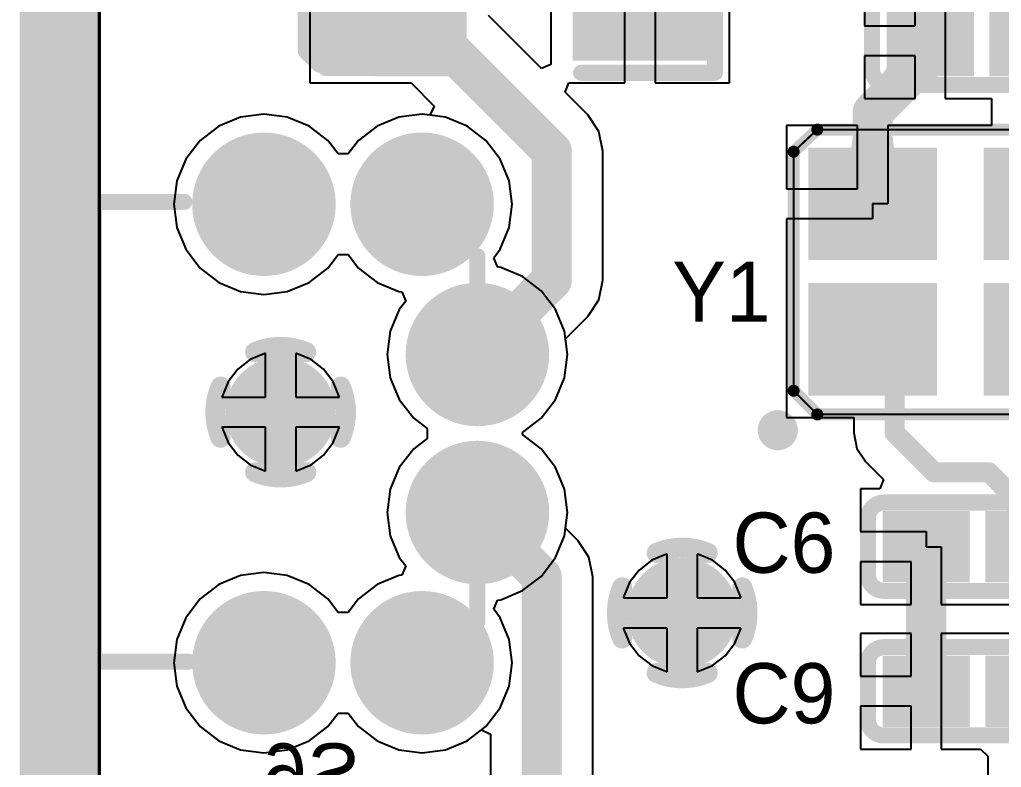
# Model space of a CAD drawing. Extents: x 68.2 to 119.3, y 46.6 to 104.3.
# Drawn here: x 68.24 to 80.66, y 81.99 to 91.45 of the extents above; entities that cross this region are included whole.
import ezdxf

# ---------------------------------------------------------------- set-up
doc = ezdxf.new("R2010")
doc.units = 0
doc.layers.get('0').update_dxf_attribs({"linetype": 'CONTINUOUS'})
for name, color, linetype in [('BOTTOMLAYER', 5, 'CONTINUOUS'), ('BOTTOMOVERLAY', 54, 'CONTINUOUS'), ('BOTTOMSOLDER', 6, 'CONTINUOUS'), ('INTERNALPLANE1', 76, 'CONTINUOUS'), ('INTERNALPLANE2', 16, 'CONTINUOUS'), ('KEEPOUTLAYER', 6, 'CONTINUOUS'), ('MECHANICAL16', 56, 'CONTINUOUS'), ('MULTILAYER', 9, 'CONTINUOUS'), ('TOPLAYER', 1, 'CONTINUOUS'), ('TOPOVERLAY', 2, 'CONTINUOUS'), ('TOPPASTE', 8, 'CONTINUOUS'), ('TOPSOLDER', 216, 'CONTINUOUS')]:
    doc.layers.add(name, color=color, linetype=linetype)

# ---------------------------------------------------------------- blocks, each defined once
blk = doc.blocks.new('OSCILLATOR_3_2X2_5_3')
at = {"layer": 'MECHANICAL16', "const_width": 0.0254}
for points in [[(-1.507, 2.109), (-1.807, 1.809)], [(-1.507, 2.109), (1.517, 2.109)], [(1.517, 2.109), (1.797, 1.809)], [(-1.807, 1.809), (-1.807, -1.795)], [(1.797, 1.809), (1.797, -1.795)], [(-1.807, -1.795), (-1.507, -2.099)], [(1.797, -1.795), (1.517, -2.099)], [(-1.507, -2.099), (1.517, -2.099)]]:
    blk.add_lwpolyline(points, dxfattribs=at)
at = {"layer": 'MECHANICAL16', "const_width": 0.0127}
for points in [[(-1.513, 2.109, 1), (-1.5, 2.109, 1)], [(-1.513, 2.109, 1), (-1.5, 2.109, 1)], [(1.511, 2.109, 1), (1.524, 2.109, 1)], [(1.511, 2.109, 1), (1.524, 2.109, 1)], [(-1.813, 1.809, 1), (-1.8, 1.809, 1)], [(-1.813, 1.809, 1), (-1.8, 1.809, 1)], [(1.79, 1.809, 1), (1.803, 1.809, 1)], [(1.79, 1.809, 1), (1.803, 1.809, 1)], [(-1.813, -1.795, 1), (-1.8, -1.795, 1)], [(-1.813, -1.795, 1), (-1.8, -1.795, 1)], [(1.79, -1.795, 1), (1.803, -1.795, 1)], [(1.79, -1.795, 1), (1.803, -1.795, 1)], [(-1.513, -2.099, 1), (-1.5, -2.099, 1)], [(-1.513, -2.099, 1), (-1.5, -2.099, 1)], [(1.511, -2.099, 1), (1.524, -2.099, 1)], [(1.511, -2.099, 1), (1.524, -2.099, 1)]]:
    blk.add_lwpolyline(points, format="xyb", close=True, dxfattribs=at)
at = {"layer": 'TOPLAYER'}
for points in [[(-1.466, 1.82), (-1.466, 0.398), (-0.247, 1.82), (-0.247, 0.398)], [(0.247, 1.82), (0.247, 0.398), (1.466, 1.82), (1.466, 0.398)], [(-1.466, -0.398), (-1.466, -1.82), (-0.247, -0.398), (-0.247, -1.82)], [(0.247, -0.398), (0.247, -1.82), (1.466, -0.398), (1.466, -1.82)]]:
    blk.add_solid(points, dxfattribs=at)
at = {"layer": 'TOPOVERLAY'}
for points, const_width in [([(-1.905, 2.309, 1), (-2.108, 2.309, 1)], 0.305), ([(-2.185, 2.309, 1), (-2.032, 2.309, 1)], 0.152), ([(-1.981, 2.309, 1), (-1.829, 2.309, 1)], 0.152), ([(-1.545, 2.109, 1), (-1.469, 2.109, 1)], 0.0762), ([(-1.545, 2.109, 1), (-1.469, 2.109, 1)], 0.0762), ([(1.479, 2.109, 1), (1.555, 2.109, 1)], 0.0762), ([(1.479, 2.109, 1), (1.555, 2.109, 1)], 0.0762), ([(-1.845, 1.809, 1), (-1.769, 1.809, 1)], 0.0762), ([(-1.845, 1.809, 1), (-1.769, 1.809, 1)], 0.0762), ([(1.759, 1.809, 1), (1.835, 1.809, 1)], 0.0762), ([(1.759, 1.809, 1), (1.835, 1.809, 1)], 0.0762), ([(-1.845, -1.795, 1), (-1.769, -1.795, 1)], 0.0762), ([(-1.845, -1.795, 1), (-1.769, -1.795, 1)], 0.0762), ([(1.759, -1.795, 1), (1.835, -1.795, 1)], 0.0762), ([(1.759, -1.795, 1), (1.835, -1.795, 1)], 0.0762), ([(-1.545, -2.099, 1), (-1.469, -2.099, 1)], 0.0762), ([(-1.545, -2.099, 1), (-1.469, -2.099, 1)], 0.0762), ([(1.479, -2.099, 1), (1.555, -2.099, 1)], 0.0762), ([(1.479, -2.099, 1), (1.555, -2.099, 1)], 0.0762)]:
    blk.add_lwpolyline(points, format="xyb", close=True, dxfattribs=dict(at, const_width=const_width))
at = {"layer": 'TOPOVERLAY', "const_width": 0.152}
for points in [[(-1.507, 2.109), (-1.807, 1.809)], [(-1.507, 2.109), (1.517, 2.109)], [(1.517, 2.109), (1.797, 1.809)], [(-1.807, 1.809), (-1.807, -1.795)], [(1.797, 1.809), (1.797, -1.795)], [(-1.807, -1.795), (-1.507, -2.099)], [(1.797, -1.795), (1.517, -2.099)], [(-1.507, -2.099), (1.517, -2.099)]]:
    blk.add_lwpolyline(points, dxfattribs=at)
at = {"layer": 'TOPPASTE'}
for points in [[(-1.466, 1.82), (-1.466, 0.398), (-0.247, 1.82), (-0.247, 0.398)], [(0.247, 1.82), (0.247, 0.398), (1.466, 1.82), (1.466, 0.398)], [(-1.466, -0.398), (-1.466, -1.82), (-0.247, -0.398), (-0.247, -1.82)], [(0.247, -0.398), (0.247, -1.82), (1.466, -0.398), (1.466, -1.82)]]:
    blk.add_solid(points, dxfattribs=at)
at = {"layer": 'TOPSOLDER'}
for points in [[(-1.568, 1.922), (-1.568, 0.296), (-0.146, 1.922), (-0.146, 0.296)], [(0.146, 1.922), (0.146, 0.296), (1.568, 1.922), (1.568, 0.296)], [(-1.568, -0.296), (-1.568, -1.922), (-0.146, -0.296), (-0.146, -1.922)], [(0.146, -0.296), (0.146, -1.922), (1.568, -0.296), (1.568, -1.922)]]:
    blk.add_solid(points, dxfattribs=at)
blk = doc.blocks.new('3528_29')
at = {"layer": 'TOPLAYER'}
for points in [[(-0.75, -1.016), (0.75, -1.016), (-0.75, 1.016), (0.75, 1.016)], [(2.298, -1.016), (3.798, -1.016), (2.298, 1.016), (3.798, 1.016)]]:
    blk.add_solid(points, dxfattribs=at)
at = {"layer": 'TOPOVERLAY'}
for points, const_width in [([(-1.157, 1.016), (-0.925, 1.247)], 0.254), ([(-0.934, 1.247), (-0.925, 1.247)], 0.254), ([(2.238, 1.27), (3.994, 1.27)], 0.203), ([(3.994, -1.27), (3.994, 1.27)], 0.203), ([(-0.934, 1.247), (0.968, 1.243)], 0.203), ([(-0.934, -1.209), (-0.934, 1.247)], 0.2), ([(-1.157, 1.016), (-1.157, -0.986)], 0.254), ([(-1.157, -0.986), (-1, -1.143)], 0.254), ([(-0.916, -1.209), (0.947, -1.215)], 0.203), ([(2.301, -1.27), (3.994, -1.27)], 0.203)]:
    blk.add_lwpolyline(points, dxfattribs=dict(at, const_width=const_width))
for points, const_width in [([(-0.997, 1.247, 1), (-0.87, 1.247, 1)], 0.127), ([(-0.989, 1.247, 1), (-0.862, 1.247, 1)], 0.127), ([(-0.989, 1.247, 1), (-0.862, 1.247, 1)], 0.127), ([(2.187, 1.27, 1), (2.288, 1.27, 1)], 0.102), ([(3.944, 1.27, 1), (4.045, 1.27, 1)], 0.102), ([(3.944, 1.27, 1), (4.045, 1.27, 1)], 0.102), ([(-0.985, 1.247, 1), (-0.883, 1.247, 1)], 0.102), ([(-0.984, 1.247, 1), (-0.884, 1.247, 1)], 0.1), ([(0.918, 1.243, 1), (1.019, 1.243, 1)], 0.102), ([(-1.22, 1.016, 1), (-1.093, 1.016, 1)], 0.127), ([(-1.22, 1.016, 1), (-1.093, 1.016, 1)], 0.127), ([(-1.22, -0.986, 1), (-1.093, -0.986, 1)], 0.127), ([(-1.22, -0.986, 1), (-1.093, -0.986, 1)], 0.127), ([(-1.063, -1.143, 1), (-0.936, -1.143, 1)], 0.127), ([(-0.984, -1.209, 1), (-0.884, -1.209, 1)], 0.1), ([(-0.967, -1.209, 1), (-0.865, -1.209, 1)], 0.102), ([(0.896, -1.215, 1), (0.998, -1.215, 1)], 0.102), ([(2.25, -1.27, 1), (2.351, -1.27, 1)], 0.102), ([(3.944, -1.27, 1), (4.045, -1.27, 1)], 0.102), ([(3.944, -1.27, 1), (4.045, -1.27, 1)], 0.102)]:
    blk.add_lwpolyline(points, format="xyb", close=True, dxfattribs=dict(at, const_width=const_width))
at = {"layer": 'TOPPASTE'}
for points in [[(-0.75, -1.016), (0.75, -1.016), (-0.75, 1.016), (0.75, 1.016)], [(2.298, -1.016), (3.798, -1.016), (2.298, 1.016), (3.798, 1.016)]]:
    blk.add_solid(points, dxfattribs=at)
at = {"layer": 'TOPSOLDER'}
for points in [[(-0.852, -1.118), (0.852, -1.118), (-0.852, 1.118), (0.852, 1.118)], [(2.196, -1.118), (3.9, -1.118), (2.196, 1.118), (3.9, 1.118)]]:
    blk.add_solid(points, dxfattribs=at)
blk = doc.blocks.new('C0402_35')
at = {"layer": 'TOPLAYER'}
for points in [[(-1.75, 0.35), (-1.75, -0.35), (-0.85, 0.35), (-0.85, -0.35)], [(-0.45, 0.35), (-0.45, -0.35), (0.45, 0.35), (0.45, -0.35)]]:
    blk.add_solid(points, dxfattribs=at)
at = {"layer": 'TOPOVERLAY', "const_width": 0.203}
for points in [[(-2.037, 0.356, -0.414214), (-1.833, 0.559)], [(0.533, 0.559, -0.414214), (0.737, 0.356)], [(-1.833, -0.559, -0.414214), (-2.037, -0.356)], [(0.737, -0.356, -0.414214), (0.533, -0.559)]]:
    blk.add_lwpolyline(points, format="xyb", dxfattribs=at)
for points in [[(0.533, 0.559), (-1.833, 0.559)], [(-2.037, 0.356), (-2.037, -0.356)], [(0.737, 0.356), (0.737, -0.356)], [(0.533, -0.559), (-1.833, -0.559)]]:
    blk.add_lwpolyline(points, dxfattribs=at)
at = {"layer": 'TOPOVERLAY', "const_width": 0.102}
for points in [[(-1.884, 0.559, 1), (-1.783, 0.559, 1)], [(-1.884, 0.559, 1), (-1.783, 0.559, 1)], [(0.483, 0.559, 1), (0.584, 0.559, 1)], [(0.483, 0.559, 1), (0.584, 0.559, 1)], [(-2.087, 0.356, 1), (-1.986, 0.356, 1)], [(-2.087, 0.356, 1), (-1.986, 0.356, 1)], [(0.686, 0.356, 1), (0.787, 0.356, 1)], [(0.686, 0.356, 1), (0.787, 0.356, 1)], [(-2.087, -0.356, 1), (-1.986, -0.356, 1)], [(-2.087, -0.356, 1), (-1.986, -0.356, 1)], [(0.686, -0.356, 1), (0.787, -0.356, 1)], [(0.686, -0.356, 1), (0.787, -0.356, 1)], [(-1.884, -0.559, 1), (-1.783, -0.559, 1)], [(-1.884, -0.559, 1), (-1.783, -0.559, 1)], [(0.483, -0.559, 1), (0.584, -0.559, 1)], [(0.483, -0.559, 1), (0.584, -0.559, 1)]]:
    blk.add_lwpolyline(points, format="xyb", close=True, dxfattribs=at)
at = {"layer": 'TOPPASTE'}
for points in [[(-1.75, 0.35), (-1.75, -0.35), (-0.85, 0.35), (-0.85, -0.35)], [(-0.45, 0.35), (-0.45, -0.35), (0.45, 0.35), (0.45, -0.35)]]:
    blk.add_solid(points, dxfattribs=at)
at = {"layer": 'TOPSOLDER'}
for points in [[(-1.852, 0.452), (-1.852, -0.452), (-0.748, 0.452), (-0.748, -0.452)], [(-0.552, 0.452), (-0.552, -0.452), (0.552, 0.452), (0.552, -0.452)]]:
    blk.add_solid(points, dxfattribs=at)
blk = doc.blocks.new('C0402_36')
at = {"layer": 'TOPLAYER'}
for points in [[(-1.75, 0.35), (-1.75, -0.35), (-0.85, 0.35), (-0.85, -0.35)], [(-0.45, 0.35), (-0.45, -0.35), (0.45, 0.35), (0.45, -0.35)]]:
    blk.add_solid(points, dxfattribs=at)
at = {"layer": 'TOPOVERLAY', "const_width": 0.203}
for points in [[(-2.037, 0.356, -0.414214), (-1.833, 0.559)], [(0.533, 0.559, -0.414214), (0.737, 0.356)], [(-1.833, -0.559, -0.414214), (-2.037, -0.356)], [(0.737, -0.356, -0.414214), (0.533, -0.559)]]:
    blk.add_lwpolyline(points, format="xyb", dxfattribs=at)
for points in [[(0.533, 0.559), (-1.833, 0.559)], [(-2.037, 0.356), (-2.037, -0.356)], [(0.737, 0.356), (0.737, -0.356)], [(0.533, -0.559), (-1.833, -0.559)]]:
    blk.add_lwpolyline(points, dxfattribs=at)
at = {"layer": 'TOPOVERLAY', "const_width": 0.102}
for points in [[(-1.884, 0.559, 1), (-1.783, 0.559, 1)], [(-1.884, 0.559, 1), (-1.783, 0.559, 1)], [(0.483, 0.559, 1), (0.584, 0.559, 1)], [(0.483, 0.559, 1), (0.584, 0.559, 1)], [(-2.087, 0.356, 1), (-1.986, 0.356, 1)], [(-2.087, 0.356, 1), (-1.986, 0.356, 1)], [(0.686, 0.356, 1), (0.787, 0.356, 1)], [(0.686, 0.356, 1), (0.787, 0.356, 1)], [(-2.087, -0.356, 1), (-1.986, -0.356, 1)], [(-2.087, -0.356, 1), (-1.986, -0.356, 1)], [(0.686, -0.356, 1), (0.787, -0.356, 1)], [(0.686, -0.356, 1), (0.787, -0.356, 1)], [(-1.884, -0.559, 1), (-1.783, -0.559, 1)], [(-1.884, -0.559, 1), (-1.783, -0.559, 1)], [(0.483, -0.559, 1), (0.584, -0.559, 1)], [(0.483, -0.559, 1), (0.584, -0.559, 1)]]:
    blk.add_lwpolyline(points, format="xyb", close=True, dxfattribs=at)
at = {"layer": 'TOPPASTE'}
for points in [[(-1.75, 0.35), (-1.75, -0.35), (-0.85, 0.35), (-0.85, -0.35)], [(-0.45, 0.35), (-0.45, -0.35), (0.45, 0.35), (0.45, -0.35)]]:
    blk.add_solid(points, dxfattribs=at)
at = {"layer": 'TOPSOLDER'}
for points in [[(-1.852, 0.452), (-1.852, -0.452), (-0.748, 0.452), (-0.748, -0.452)], [(-0.552, 0.452), (-0.552, -0.452), (0.552, 0.452), (0.552, -0.452)]]:
    blk.add_solid(points, dxfattribs=at)
blk = doc.blocks.new('C0402_38')
at = {"layer": 'TOPLAYER'}
for points in [[(-1.75, 0.35), (-1.75, -0.35), (-0.85, 0.35), (-0.85, -0.35)], [(-0.45, 0.35), (-0.45, -0.35), (0.45, 0.35), (0.45, -0.35)]]:
    blk.add_solid(points, dxfattribs=at)
at = {"layer": 'TOPOVERLAY', "const_width": 0.203}
for points in [[(-2.037, 0.356, -0.414214), (-1.833, 0.559)], [(0.533, 0.559, -0.414214), (0.737, 0.356)], [(-1.833, -0.559, -0.414214), (-2.037, -0.356)], [(0.737, -0.356, -0.414214), (0.533, -0.559)]]:
    blk.add_lwpolyline(points, format="xyb", dxfattribs=at)
for points in [[(0.533, 0.559), (-1.833, 0.559)], [(-2.037, 0.356), (-2.037, -0.356)], [(0.737, 0.356), (0.737, -0.356)], [(0.533, -0.559), (-1.833, -0.559)]]:
    blk.add_lwpolyline(points, dxfattribs=at)
at = {"layer": 'TOPOVERLAY', "const_width": 0.102}
for points in [[(-1.884, 0.559, 1), (-1.783, 0.559, 1)], [(-1.884, 0.559, 1), (-1.783, 0.559, 1)], [(0.483, 0.559, 1), (0.584, 0.559, 1)], [(0.483, 0.559, 1), (0.584, 0.559, 1)], [(-2.087, 0.356, 1), (-1.986, 0.356, 1)], [(-2.087, 0.356, 1), (-1.986, 0.356, 1)], [(0.686, 0.356, 1), (0.787, 0.356, 1)], [(0.686, 0.356, 1), (0.787, 0.356, 1)], [(-2.087, -0.356, 1), (-1.986, -0.356, 1)], [(-2.087, -0.356, 1), (-1.986, -0.356, 1)], [(0.686, -0.356, 1), (0.787, -0.356, 1)], [(0.686, -0.356, 1), (0.787, -0.356, 1)], [(-1.884, -0.559, 1), (-1.783, -0.559, 1)], [(-1.884, -0.559, 1), (-1.783, -0.559, 1)], [(0.483, -0.559, 1), (0.584, -0.559, 1)], [(0.483, -0.559, 1), (0.584, -0.559, 1)]]:
    blk.add_lwpolyline(points, format="xyb", close=True, dxfattribs=at)
at = {"layer": 'TOPPASTE'}
for points in [[(-1.75, 0.35), (-1.75, -0.35), (-0.85, 0.35), (-0.85, -0.35)], [(-0.45, 0.35), (-0.45, -0.35), (0.45, 0.35), (0.45, -0.35)]]:
    blk.add_solid(points, dxfattribs=at)
at = {"layer": 'TOPSOLDER'}
for points in [[(-1.852, 0.452), (-1.852, -0.452), (-0.748, 0.452), (-0.748, -0.452)], [(-0.552, 0.452), (-0.552, -0.452), (0.552, 0.452), (0.552, -0.452)]]:
    blk.add_solid(points, dxfattribs=at)
blk = doc.blocks.new('KEY1_B_48')
at = {"layer": 'BOTTOMLAYER', "const_width": 0.75}
for points in [[(-0.375, 0, 1), (0.375, 0, 1)], [(1.625, 0, 1), (2.375, 0, 1)], [(-2.275, -0.7, 1), (-1.525, -0.7, 1)], [(3.525, -0.7, 1), (4.275, -0.7, 1)], [(-2.275, -2.7, 1), (-1.525, -2.7, 1)], [(3.525, -2.7, 1), (4.275, -2.7, 1)]]:
    blk.add_lwpolyline(points, format="xyb", close=True, dxfattribs=at)
at = {"layer": 'BOTTOMOVERLAY', "const_width": 0.203}
for points in [[(-0.864, 0), (-1.245, 0)], [(3.378, 0), (2.87, 0)], [(3.886, -4.851), (3.886, -3.658)], [(-1.93, -4.851), (-1.93, -3.708)], [(3.886, -4.851), (-1.93, -4.851)]]:
    blk.add_lwpolyline(points, dxfattribs=at)
at = {"layer": 'BOTTOMOVERLAY', "const_width": 0.102}
for points in [[(-1.295, 0, 1), (-1.194, 0, 1)], [(-0.914, 0, 1), (-0.813, 0, 1)], [(2.819, 0, 1), (2.921, 0, 1)], [(3.327, 0, 1), (3.429, 0, 1)], [(3.835, -3.658, 1), (3.937, -3.658, 1)], [(-1.981, -3.708, 1), (-1.88, -3.708, 1)], [(-1.981, -4.851, 1), (-1.88, -4.851, 1)], [(-1.981, -4.851, 1), (-1.88, -4.851, 1)], [(3.835, -4.851, 1), (3.937, -4.851, 1)], [(3.835, -4.851, 1), (3.937, -4.851, 1)]]:
    blk.add_lwpolyline(points, format="xyb", close=True, dxfattribs=at)
at = {"layer": 'BOTTOMSOLDER', "const_width": 0.852}
for points in [[(-0.426, 0, 1), (0.426, 0, 1)], [(1.574, 0, 1), (2.426, 0, 1)], [(-2.326, -0.7, 1), (-1.474, -0.7, 1)], [(3.474, -0.7, 1), (4.326, -0.7, 1)], [(-2.326, -2.7, 1), (-1.474, -2.7, 1)], [(3.474, -2.7, 1), (4.326, -2.7, 1)]]:
    blk.add_lwpolyline(points, format="xyb", close=True, dxfattribs=at)
at = {"layer": 'INTERNALPLANE1', "const_width": 0.908}
for points in [[(-0.454, 0, 1), (0.454, 0, 1)], [(1.546, 0, 1), (2.454, 0, 1)], [(-2.354, -0.7, 1), (-1.446, -0.7, 1)], [(3.446, -0.7, 1), (4.354, -0.7, 1)], [(-2.354, -2.7, 1), (-1.446, -2.7, 1)], [(3.446, -2.7, 1), (4.354, -2.7, 1)]]:
    blk.add_lwpolyline(points, format="xyb", close=True, dxfattribs=at)
at = {"layer": 'INTERNALPLANE2', "const_width": 0.908}
for points in [[(-0.454, 0, 1), (0.454, 0, 1)], [(1.546, 0, 1), (2.454, 0, 1)], [(-2.354, -0.7, 1), (-1.446, -0.7, 1)], [(3.446, -0.7, 1), (4.354, -0.7, 1)], [(-2.354, -2.7, 1), (-1.446, -2.7, 1)], [(3.446, -2.7, 1), (4.354, -2.7, 1)]]:
    blk.add_lwpolyline(points, format="xyb", close=True, dxfattribs=at)
at = {"layer": 'MULTILAYER', "const_width": 0.75}
for points in [[(-0.375, 0, 1), (0.375, 0, 1)], [(1.625, 0, 1), (2.375, 0, 1)], [(-2.275, -0.7, 1), (-1.525, -0.7, 1)], [(3.525, -0.7, 1), (4.275, -0.7, 1)], [(-2.275, -2.7, 1), (-1.525, -2.7, 1)], [(3.525, -2.7, 1), (4.275, -2.7, 1)]]:
    blk.add_lwpolyline(points, format="xyb", close=True, dxfattribs=at)
at = {"layer": 'TOPLAYER', "const_width": 0.75}
for points in [[(-0.375, 0, 1), (0.375, 0, 1)], [(1.625, 0, 1), (2.375, 0, 1)], [(-2.275, -0.7, 1), (-1.525, -0.7, 1)], [(3.525, -0.7, 1), (4.275, -0.7, 1)], [(-2.275, -2.7, 1), (-1.525, -2.7, 1)], [(3.525, -2.7, 1), (4.275, -2.7, 1)]]:
    blk.add_lwpolyline(points, format="xyb", close=True, dxfattribs=at)
at = {"layer": 'TOPSOLDER', "const_width": 0.852}
for points in [[(-0.426, 0, 1), (0.426, 0, 1)], [(1.574, 0, 1), (2.426, 0, 1)], [(-2.326, -0.7, 1), (-1.474, -0.7, 1)], [(3.474, -0.7, 1), (4.326, -0.7, 1)], [(-2.326, -2.7, 1), (-1.474, -2.7, 1)], [(3.474, -2.7, 1), (4.326, -2.7, 1)]]:
    blk.add_lwpolyline(points, format="xyb", close=True, dxfattribs=at)

msp = doc.modelspace()

# ---------------------------------------------------------------- linework, layer by layer
at = {"layer": 'BOTTOMLAYER'}
for p, q in [((69.237, 49.03), (69.237, 101.473)), ((71.033, 90.219), (70.758, 90.105)), ((71.328, 90.258), (71.033, 90.219)), ((71.623, 90.219), (71.328, 90.258)), ((71.899, 90.105), (71.623, 90.219)), ((73.033, 90.219), (72.758, 90.105)), ((73.328, 90.258), (73.033, 90.219)), ((73.623, 90.219), (73.328, 90.258)), ((73.899, 90.105), (73.623, 90.219)), ((70.758, 90.105), (70.522, 89.924)), ((72.135, 89.924), (71.899, 90.105)), ((72.758, 90.105), (72.522, 89.924)), ((74.135, 89.924), (73.899, 90.105)), ((70.522, 89.924), (70.34, 89.687)), ((72.265, 89.754), (72.135, 89.924)), ((72.522, 89.924), (72.392, 89.754)), ((74.316, 89.687), (74.135, 89.924)), ((70.34, 89.687), (70.226, 89.412)), ((72.392, 89.754), (72.265, 89.754)), ((74.43, 89.412), (74.316, 89.687)), ((70.226, 89.412), (70.187, 89.117)), ((74.469, 89.117), (74.43, 89.412)), ((70.187, 89.117), (70.226, 88.822)), ((74.43, 88.822), (74.469, 89.117)), ((70.226, 88.822), (70.34, 88.547)), ((74.316, 88.547), (74.43, 88.822)), ((70.34, 88.547), (70.522, 88.31)), ((72.135, 88.31), (72.265, 88.48)), ((72.265, 88.48), (72.392, 88.48)), ((72.392, 88.48), (72.522, 88.31)), ((74.235, 88.441), (74.316, 88.547)), ((74.284, 88.324), (74.235, 88.441)), ((70.522, 88.31), (70.758, 88.129)), ((71.899, 88.129), (72.135, 88.31)), ((72.522, 88.31), (72.758, 88.129)), ((74.323, 88.319), (74.284, 88.324)), ((74.599, 88.205), (74.323, 88.319)), ((74.835, 88.024), (74.599, 88.205)), ((70.758, 88.129), (71.033, 88.015)), ((71.623, 88.015), (71.899, 88.129)), ((72.758, 88.129), (73.033, 88.015)), ((71.033, 88.015), (71.328, 87.976)), ((71.328, 87.976), (71.623, 88.015)), ((73.033, 88.015), (73.072, 88.01)), ((73.072, 88.01), (73.121, 87.893)), ((75.016, 87.787), (74.835, 88.024)), ((73.121, 87.893), (73.04, 87.787)), ((73.04, 87.787), (72.926, 87.512)), ((75.13, 87.512), (75.016, 87.787)), ((72.926, 87.512), (72.887, 87.217)), ((75.169, 87.217), (75.13, 87.512)), ((71.34, 87.229), (71.155, 87.153)), ((71.349, 87.23), (71.34, 87.229)), ((71.349, 86.677), (71.349, 87.23)), ((71.738, 87.229), (71.73, 87.23)), ((71.73, 87.23), (71.73, 86.677)), ((71.923, 87.153), (71.738, 87.229)), ((72.887, 87.217), (72.926, 86.922)), ((75.13, 86.922), (75.169, 87.217)), ((71.155, 87.153), (70.996, 87.03)), ((72.082, 87.03), (71.923, 87.153)), ((70.996, 87.03), (70.873, 86.871)), ((72.205, 86.871), (72.082, 87.03)), ((70.873, 86.871), (70.797, 86.686)), ((72.281, 86.686), (72.205, 86.871)), ((72.926, 86.922), (73.04, 86.647)), ((75.016, 86.647), (75.13, 86.922)), ((70.797, 86.686), (70.796, 86.677)), ((72.282, 86.677), (72.281, 86.686)), ((70.796, 86.677), (71.349, 86.677)), ((71.73, 86.677), (72.282, 86.677)), ((73.04, 86.647), (73.222, 86.41)), ((74.835, 86.41), (75.016, 86.647)), ((73.222, 86.41), (73.391, 86.281)), ((74.599, 86.229), (74.835, 86.41)), ((71.349, 86.296), (70.796, 86.296)), ((70.796, 86.296), (70.797, 86.288)), ((70.797, 86.288), (70.873, 86.103)), ((71.349, 85.744), (71.349, 86.296)), ((72.282, 86.296), (71.73, 86.296)), ((71.73, 86.296), (71.73, 85.744)), ((72.205, 86.103), (72.281, 86.288)), ((72.281, 86.288), (72.282, 86.296)), ((73.391, 86.281), (73.391, 86.154)), ((74.599, 86.205), (74.599, 86.229)), ((74.835, 86.024), (74.599, 86.205)), ((70.873, 86.103), (70.996, 85.944)), ((72.082, 85.944), (72.205, 86.103)), ((73.391, 86.154), (73.222, 86.024)), ((70.996, 85.944), (71.155, 85.821)), ((71.923, 85.821), (72.082, 85.944)), ((73.222, 86.024), (73.04, 85.787)), ((75.016, 85.787), (74.835, 86.024)), ((71.155, 85.821), (71.34, 85.745)), ((71.738, 85.745), (71.923, 85.821)), ((71.34, 85.745), (71.349, 85.744)), ((71.73, 85.744), (71.738, 85.745)), ((73.04, 85.787), (72.926, 85.512)), ((75.13, 85.512), (75.016, 85.787)), ((72.926, 85.512), (72.887, 85.217)), ((75.169, 85.217), (75.13, 85.512)), ((72.887, 85.217), (72.926, 84.922)), ((75.13, 84.922), (75.169, 85.217)), ((72.926, 84.922), (73.04, 84.647)), ((75.016, 84.647), (75.13, 84.922)), ((73.04, 84.647), (73.121, 84.541)), ((74.835, 84.41), (75.016, 84.647)), ((76.235, 84.613), (76.076, 84.49)), ((76.42, 84.689), (76.235, 84.613)), ((76.429, 84.69), (76.42, 84.689)), ((76.429, 84.137), (76.429, 84.69)), ((76.818, 84.689), (76.81, 84.69)), ((76.81, 84.69), (76.81, 84.137)), ((77.003, 84.613), (76.818, 84.689)), ((77.162, 84.49), (77.003, 84.613)), ((71.328, 84.458), (71.033, 84.419)), ((71.623, 84.419), (71.328, 84.458)), ((73.121, 84.541), (73.072, 84.424)), ((76.076, 84.49), (75.953, 84.331)), ((77.285, 84.331), (77.162, 84.49)), ((71.033, 84.419), (70.758, 84.305)), ((71.899, 84.305), (71.623, 84.419)), ((73.033, 84.419), (72.758, 84.305)), ((73.072, 84.424), (73.033, 84.419)), ((74.599, 84.229), (74.835, 84.41)), ((75.953, 84.331), (75.877, 84.146)), ((77.361, 84.146), (77.285, 84.331)), ((70.758, 84.305), (70.522, 84.124)), ((72.135, 84.124), (71.899, 84.305)), ((72.758, 84.305), (72.522, 84.124)), ((74.323, 84.115), (74.599, 84.229)), ((70.522, 84.124), (70.34, 83.887)), ((72.265, 83.954), (72.135, 84.124)), ((72.522, 84.124), (72.392, 83.954)), ((74.235, 83.993), (74.284, 84.11)), ((74.284, 84.11), (74.323, 84.115)), ((75.877, 84.146), (75.876, 84.137)), ((75.876, 84.137), (76.429, 84.137)), ((76.81, 84.137), (77.362, 84.137)), ((77.362, 84.137), (77.361, 84.146)), ((72.392, 83.954), (72.265, 83.954)), ((74.316, 83.887), (74.235, 83.993)), ((70.34, 83.887), (70.226, 83.612)), ((74.43, 83.612), (74.316, 83.887)), ((76.429, 83.756), (75.876, 83.756)), ((75.876, 83.756), (75.877, 83.748)), ((75.877, 83.748), (75.953, 83.563)), ((76.429, 83.204), (76.429, 83.756)), ((77.362, 83.756), (76.81, 83.756)), ((76.81, 83.756), (76.81, 83.204)), ((77.285, 83.563), (77.361, 83.748)), ((77.361, 83.748), (77.362, 83.756)), ((70.226, 83.612), (70.187, 83.317)), ((74.469, 83.317), (74.43, 83.612)), ((75.953, 83.563), (76.076, 83.404)), ((77.162, 83.404), (77.285, 83.563)), ((76.076, 83.404), (76.235, 83.281)), ((77.003, 83.281), (77.162, 83.404)), ((70.187, 83.317), (70.226, 83.022)), ((74.43, 83.022), (74.469, 83.317)), ((76.235, 83.281), (76.42, 83.205)), ((76.818, 83.205), (77.003, 83.281)), ((76.42, 83.205), (76.429, 83.204)), ((76.81, 83.204), (76.818, 83.205)), ((70.226, 83.022), (70.34, 82.747)), ((74.316, 82.747), (74.43, 83.022)), ((70.34, 82.747), (70.522, 82.51)), ((74.135, 82.51), (74.316, 82.747)), ((72.135, 82.51), (72.265, 82.68)), ((72.265, 82.68), (72.392, 82.68)), ((72.392, 82.68), (72.522, 82.51)), ((70.522, 82.51), (70.758, 82.329)), ((71.899, 82.329), (72.135, 82.51)), ((72.522, 82.51), (72.758, 82.329)), ((73.899, 82.329), (74.135, 82.51)), ((70.758, 82.329), (71.033, 82.215)), ((71.033, 82.215), (71.328, 82.176)), ((71.328, 82.176), (71.623, 82.215)), ((71.623, 82.215), (71.899, 82.329)), ((72.758, 82.329), (73.033, 82.215)), ((73.033, 82.215), (73.328, 82.176)), ((73.328, 82.176), (73.623, 82.215)), ((73.623, 82.215), (73.899, 82.329))]:
    msp.add_line(p, q, dxfattribs=at)
at = {"layer": 'BOTTOMLAYER', "const_width": 0.381}
for points in [[(71.349, 86.487, 1), (71.73, 86.487, 1)], [(76.429, 83.947, 1), (76.81, 83.947, 1)]]:
    msp.add_lwpolyline(points, format="xyb", close=True, dxfattribs=at)
at = {"layer": 'BOTTOMSOLDER', "const_width": 0.483}
for points in [[(71.298, 86.487, 1), (71.78, 86.487, 1)], [(76.378, 83.947, 1), (76.86, 83.947, 1)]]:
    msp.add_lwpolyline(points, format="xyb", close=True, dxfattribs=at)
at = {"layer": 'INTERNALPLANE1'}
msp.add_line((69.255, 49.53), (69.255, 101.473), dxfattribs=at)
at = {"layer": 'INTERNALPLANE1', "const_width": 1.016}
msp.add_lwpolyline([(68.745, 49.53), (68.745, 101.473)], dxfattribs=at)
at = {"layer": 'INTERNALPLANE1', "const_width": 0.254}
for points in [[(71.216, 87.247, -0.203452), (71.862, 87.247)], [(70.779, 86.164, -0.203452), (70.779, 86.81)], [(72.299, 86.81, -0.203452), (72.299, 86.164)], [(71.862, 85.727, -0.203452), (71.216, 85.727)], [(76.296, 84.707, -0.203452), (76.942, 84.707)], [(75.859, 83.624, -0.203452), (75.859, 84.27)], [(77.379, 84.27, -0.203452), (77.379, 83.624)], [(76.942, 83.187, -0.203452), (76.296, 83.187)]]:
    msp.add_lwpolyline(points, format="xyb", dxfattribs=at)
at = {"layer": 'INTERNALPLANE1', "const_width": 0.127}
for points in [[(71.153, 87.247, 1), (71.28, 87.247, 1)], [(71.798, 87.247, 1), (71.925, 87.247, 1)], [(70.716, 86.81, 1), (70.843, 86.81, 1)], [(72.235, 86.81, 1), (72.362, 86.81, 1)], [(70.716, 86.164, 1), (70.843, 86.164, 1)], [(72.235, 86.164, 1), (72.362, 86.164, 1)], [(71.153, 85.727, 1), (71.28, 85.727, 1)], [(71.798, 85.727, 1), (71.925, 85.727, 1)], [(76.233, 84.707, 1), (76.36, 84.707, 1)], [(76.878, 84.707, 1), (77.005, 84.707, 1)], [(75.796, 84.27, 1), (75.923, 84.27, 1)], [(77.315, 84.27, 1), (77.442, 84.27, 1)], [(75.796, 83.624, 1), (75.923, 83.624, 1)], [(77.315, 83.624, 1), (77.442, 83.624, 1)], [(76.233, 83.187, 1), (76.36, 83.187, 1)], [(76.878, 83.187, 1), (77.005, 83.187, 1)]]:
    msp.add_lwpolyline(points, format="xyb", close=True, dxfattribs=at)
at = {"layer": 'INTERNALPLANE2'}
msp.add_line((69.255, 70.358), (69.255, 101.473), dxfattribs=at)
at = {"layer": 'INTERNALPLANE2', "const_width": 1.016}
msp.add_lwpolyline([(68.745, 49.53), (68.745, 101.473)], dxfattribs=at)
at = {"layer": 'INTERNALPLANE2', "const_width": 0.699}
for points in [[(71.19, 86.487, 1), (71.888, 86.487, 1)], [(76.27, 83.947, 1), (76.968, 83.947, 1)]]:
    msp.add_lwpolyline(points, format="xyb", close=True, dxfattribs=at)
at = {"layer": 'KEEPOUTLAYER', "const_width": 0.203}
msp.add_lwpolyline([(68.745, 49.03), (68.745, 101.473)], dxfattribs=at)
at = {"layer": 'MULTILAYER', "const_width": 0.381}
for points in [[(71.349, 86.487, 1), (71.73, 86.487, 1)], [(76.429, 83.947, 1), (76.81, 83.947, 1)]]:
    msp.add_lwpolyline(points, format="xyb", close=True, dxfattribs=at)
at = {"layer": 'TOPLAYER'}
for p, q in [((69.237, 49.03), (69.237, 101.473)), ((71.907, 93.447), (71.907, 90.653)), ((78.925, 91.917), (78.925, 91.376)), ((79.566, 91.376), (79.566, 91.917)), ((79.947, 91.917), (79.947, 91.186)), ((74.955, 91.859), (74.955, 90.884)), ((75.895, 90.653), (75.895, 91.859)), ((76.276, 91.859), (76.276, 90.653)), ((77.217, 90.653), (77.217, 91.859)), ((74.837, 90.835), (74.169, 91.504)), ((78.925, 91.376), (79.566, 91.376)), ((79.947, 91.186), (79.947, 90.455)), ((79.566, 90.995), (78.925, 90.995)), ((78.925, 90.995), (78.925, 90.455)), ((79.566, 90.455), (79.566, 90.995)), ((74.955, 90.884), (74.837, 90.835)), ((71.907, 90.653), (73.189, 90.653)), ((73.189, 90.653), (73.483, 90.359)), ((75.137, 90.535), (75.186, 90.653)), ((75.186, 90.653), (75.895, 90.653)), ((76.276, 90.653), (77.217, 90.653)), ((75.426, 90.247), (75.137, 90.535)), ((78.925, 90.455), (79.566, 90.455)), ((79.947, 90.455), (80.533, 90.455)), ((80.533, 90.455), (80.533, 90.112)), ((73.483, 90.359), (73.426, 90.245)), ((71.033, 90.219), (70.758, 90.105)), ((71.328, 90.258), (71.033, 90.219)), ((71.623, 90.219), (71.328, 90.258)), ((71.899, 90.105), (71.623, 90.219)), ((73.033, 90.219), (72.758, 90.105)), ((73.328, 90.258), (73.033, 90.219)), ((73.426, 90.245), (73.328, 90.258)), ((75.566, 90.037), (75.426, 90.247)), ((70.758, 90.105), (70.522, 89.924)), ((72.135, 89.924), (71.899, 90.105)), ((72.758, 90.105), (72.522, 89.924)), ((78.838, 90.112), (77.936, 90.112)), ((77.936, 90.112), (77.936, 89.312)), ((78.838, 89.312), (78.838, 90.112)), ((80.12, 90.112), (79.219, 90.112)), ((79.219, 90.112), (79.219, 89.122)), ((80.154, 90.112), (80.12, 90.112)), ((80.12, 90.112), (80.12, 90.112)), ((80.533, 90.112), (80.154, 90.112)), ((80.154, 90.112), (80.154, 90.112)), ((80.154, 90.112), (80.154, 90.112)), ((80.154, 90.112), (80.154, 90.112)), ((70.522, 89.924), (70.34, 89.687)), ((72.265, 89.754), (72.135, 89.924)), ((72.522, 89.924), (72.392, 89.754)), ((75.615, 89.789), (75.566, 90.037)), ((70.34, 89.687), (70.226, 89.412)), ((72.392, 89.754), (72.265, 89.754)), ((75.615, 88.157), (75.615, 89.789)), ((70.226, 89.412), (70.187, 89.117)), ((77.936, 89.312), (78.838, 89.312)), ((70.187, 89.117), (70.226, 88.822)), ((79.219, 89.122), (79.028, 89.122)), ((79.028, 89.122), (79.028, 88.931)), ((79.028, 88.931), (77.936, 88.931)), ((77.936, 88.931), (77.936, 88.131)), ((70.226, 88.822), (70.34, 88.547)), ((70.34, 88.547), (70.522, 88.31)), ((72.135, 88.31), (72.265, 88.48)), ((72.265, 88.48), (72.392, 88.48)), ((72.392, 88.48), (72.522, 88.31)), ((70.522, 88.31), (70.758, 88.129)), ((71.899, 88.129), (72.135, 88.31)), ((72.522, 88.31), (72.758, 88.129)), ((70.758, 88.129), (71.033, 88.015)), ((71.623, 88.015), (71.899, 88.129)), ((72.758, 88.129), (73.033, 88.015)), ((75.566, 87.909), (75.615, 88.157)), ((77.936, 88.131), (77.936, 86.418)), ((71.033, 88.015), (71.328, 87.976)), ((71.328, 87.976), (71.623, 88.015)), ((73.033, 88.015), (73.072, 88.01)), ((73.072, 88.01), (73.121, 87.893)), ((73.121, 87.893), (73.04, 87.787)), ((75.426, 87.699), (75.566, 87.909)), ((73.04, 87.787), (72.926, 87.512)), ((75.143, 87.416), (75.426, 87.699)), ((72.926, 87.512), (72.887, 87.217)), ((75.169, 87.217), (75.143, 87.416)), ((71.34, 87.229), (71.155, 87.153)), ((71.349, 87.23), (71.34, 87.229)), ((71.349, 86.677), (71.349, 87.23)), ((71.738, 87.229), (71.73, 87.23)), ((71.73, 87.23), (71.73, 86.677)), ((71.923, 87.153), (71.738, 87.229)), ((72.887, 87.217), (72.926, 86.922)), ((75.13, 86.922), (75.169, 87.217)), ((71.155, 87.153), (70.996, 87.03)), ((72.082, 87.03), (71.923, 87.153)), ((70.996, 87.03), (70.873, 86.871)), ((72.205, 86.871), (72.082, 87.03)), ((70.873, 86.871), (70.797, 86.686)), ((72.281, 86.686), (72.205, 86.871)), ((72.926, 86.922), (73.04, 86.647)), ((75.016, 86.647), (75.13, 86.922)), ((70.797, 86.686), (70.796, 86.677)), ((72.282, 86.677), (72.281, 86.686)), ((70.796, 86.677), (71.349, 86.677)), ((71.73, 86.677), (72.282, 86.677)), ((73.04, 86.647), (73.222, 86.41)), ((74.835, 86.41), (75.016, 86.647)), ((73.222, 86.41), (73.391, 86.281)), ((74.599, 86.229), (74.835, 86.41)), ((77.936, 86.418), (78.79, 86.418)), ((78.79, 86.418), (78.79, 86.224)), ((71.349, 86.296), (70.796, 86.296)), ((70.796, 86.296), (70.797, 86.288)), ((70.797, 86.288), (70.873, 86.103)), ((71.349, 85.744), (71.349, 86.296)), ((72.282, 86.296), (71.73, 86.296)), ((71.73, 86.296), (71.73, 85.744)), ((72.205, 86.103), (72.281, 86.288)), ((72.281, 86.288), (72.282, 86.296)), ((73.391, 86.281), (73.391, 86.154)), ((74.599, 86.205), (74.599, 86.229)), ((74.835, 86.024), (74.599, 86.205)), ((78.79, 86.224), (78.829, 86.026)), ((70.873, 86.103), (70.996, 85.944)), ((72.082, 85.944), (72.205, 86.103)), ((73.391, 86.154), (73.222, 86.024)), ((70.996, 85.944), (71.155, 85.821)), ((71.923, 85.821), (72.082, 85.944)), ((73.222, 86.024), (73.04, 85.787)), ((75.016, 85.787), (74.835, 86.024)), ((78.829, 86.026), (78.941, 85.858)), ((71.155, 85.821), (71.34, 85.745)), ((71.738, 85.745), (71.923, 85.821)), ((78.941, 85.858), (79.166, 85.634)), ((71.34, 85.745), (71.349, 85.744)), ((71.73, 85.744), (71.738, 85.745)), ((73.04, 85.787), (72.926, 85.512)), ((75.13, 85.512), (75.016, 85.787)), ((79.166, 85.634), (79.117, 85.516)), ((72.926, 85.512), (72.887, 85.217)), ((75.169, 85.217), (75.13, 85.512)), ((79.117, 85.516), (78.874, 85.516)), ((78.874, 85.516), (78.874, 84.976)), ((72.887, 85.217), (72.926, 84.922)), ((75.143, 85.018), (75.169, 85.217)), ((75.299, 84.862), (75.143, 85.018)), ((78.874, 84.976), (79.705, 84.976)), ((79.705, 84.976), (79.705, 84.785)), ((72.926, 84.922), (73.04, 84.647)), ((75.439, 84.652), (75.299, 84.862)), ((79.705, 84.785), (79.896, 84.785)), ((79.896, 84.785), (79.896, 84.054)), ((73.04, 84.647), (73.121, 84.541)), ((75.488, 84.404), (75.439, 84.652)), ((76.235, 84.613), (76.076, 84.49)), ((76.42, 84.689), (76.235, 84.613)), ((76.429, 84.69), (76.42, 84.689)), ((76.429, 84.137), (76.429, 84.69)), ((76.818, 84.689), (76.81, 84.69)), ((76.81, 84.69), (76.81, 84.137)), ((77.003, 84.613), (76.818, 84.689)), ((77.162, 84.49), (77.003, 84.613)), ((79.515, 84.595), (78.874, 84.595)), ((78.874, 84.595), (78.874, 84.054)), ((79.515, 84.054), (79.515, 84.595)), ((71.328, 84.458), (71.033, 84.419)), ((71.623, 84.419), (71.328, 84.458)), ((73.121, 84.541), (73.072, 84.424)), ((76.076, 84.49), (75.953, 84.331)), ((77.285, 84.331), (77.162, 84.49)), ((71.033, 84.419), (70.758, 84.305)), ((71.899, 84.305), (71.623, 84.419)), ((73.033, 84.419), (72.758, 84.305)), ((73.072, 84.424), (73.033, 84.419)), ((75.488, 80.696), (75.488, 84.404)), ((75.953, 84.331), (75.877, 84.146)), ((77.361, 84.146), (77.285, 84.331)), ((70.758, 84.305), (70.522, 84.124)), ((72.135, 84.124), (71.899, 84.305)), ((72.758, 84.305), (72.522, 84.124)), ((70.522, 84.124), (70.34, 83.887)), ((72.265, 83.954), (72.135, 84.124)), ((72.522, 84.124), (72.392, 83.954)), ((75.877, 84.146), (75.876, 84.137)), ((75.876, 84.137), (76.429, 84.137)), ((76.81, 84.137), (77.362, 84.137)), ((77.362, 84.137), (77.361, 84.146)), ((72.392, 83.954), (72.265, 83.954)), ((78.874, 84.054), (79.515, 84.054)), ((79.896, 84.054), (81.836, 84.054)), ((70.34, 83.887), (70.226, 83.612)), ((76.429, 83.756), (75.876, 83.756)), ((75.876, 83.756), (75.877, 83.748)), ((75.877, 83.748), (75.953, 83.563)), ((76.429, 83.204), (76.429, 83.756)), ((77.362, 83.756), (76.81, 83.756)), ((76.81, 83.756), (76.81, 83.204)), ((77.285, 83.563), (77.361, 83.748)), ((77.361, 83.748), (77.362, 83.756)), ((70.226, 83.612), (70.187, 83.317)), ((79.515, 83.687), (78.874, 83.687)), ((78.874, 83.687), (78.874, 83.147)), ((79.515, 83.147), (79.515, 83.687)), ((81.046, 83.687), (79.896, 83.687)), ((79.896, 83.687), (79.896, 82.956)), ((75.953, 83.563), (76.076, 83.404)), ((77.162, 83.404), (77.285, 83.563)), ((76.076, 83.404), (76.235, 83.281)), ((77.003, 83.281), (77.162, 83.404)), ((70.187, 83.317), (70.226, 83.022)), ((76.235, 83.281), (76.42, 83.205)), ((76.818, 83.205), (77.003, 83.281)), ((76.42, 83.205), (76.429, 83.204)), ((76.81, 83.204), (76.818, 83.205)), ((78.874, 83.147), (79.515, 83.147)), ((70.226, 83.022), (70.34, 82.747)), ((79.896, 82.956), (79.896, 82.225)), ((70.34, 82.747), (70.522, 82.51)), ((79.515, 82.766), (78.874, 82.766)), ((78.874, 82.766), (78.874, 82.225)), ((79.515, 82.225), (79.515, 82.766)), ((72.135, 82.51), (72.265, 82.68)), ((72.265, 82.68), (72.392, 82.68)), ((72.392, 82.68), (72.522, 82.51)), ((70.522, 82.51), (70.758, 82.329)), ((71.899, 82.329), (72.135, 82.51)), ((72.522, 82.51), (72.758, 82.329)), ((73.899, 82.329), (74.08, 82.468)), ((74.08, 82.468), (74.194, 82.412)), ((74.194, 82.412), (74.194, 80.964)), ((70.758, 82.329), (71.033, 82.215)), ((71.033, 82.215), (71.328, 82.176)), ((71.328, 82.176), (71.623, 82.215)), ((71.623, 82.215), (71.899, 82.329)), ((72.758, 82.329), (73.033, 82.215)), ((73.033, 82.215), (73.328, 82.176)), ((73.328, 82.176), (73.623, 82.215)), ((73.623, 82.215), (73.899, 82.329)), ((78.874, 82.225), (79.515, 82.225)), ((79.896, 82.225), (80.393, 82.225)), ((80.393, 82.225), (80.483, 82.136)), ((80.483, 82.136), (80.483, 81.782))]:
    msp.add_line(p, q, dxfattribs=at)
for points, const_width in [([(79.777, 91.029), (79.777, 92.862)], 0.508), ([(73.038, 91.719), (74.968, 89.789)], 0.508), ([(79.756, 91.008), (79.777, 91.029)], 0.508), ([(79.028, 90.28), (79.756, 91.008)], 0.508), ([(79.028, 89.122), (79.028, 90.28)], 0.508), ([(74.968, 88.157), (74.968, 89.789)], 0.508), ([(74.028, 87.217), (74.968, 88.157)], 0.508), ([(79.308, 86.224), (79.308, 87.149)], 0.254), ([(79.308, 86.224), (79.807, 85.725)], 0.254), ([(79.807, 85.725), (80.502, 85.725)], 0.254), ([(80.502, 85.725), (81.005, 85.222)], 0.254), ([(74.028, 85.217), (74.841, 84.404)], 0.508), ([(79.705, 82.956), (79.705, 84.785)], 0.508), ([(74.841, 80.696), (74.841, 84.404)], 0.508)]:
    msp.add_lwpolyline(points, dxfattribs=dict(at, const_width=const_width))
for points, const_width in [([(79.56, 91.186, -0.198912), (79.296, 90.548)], 0.508), ([(79.028, 89.98, -0.198912), (78.777, 89.373)], 0.508), ([(79.28, 89.373, -0.198912), (79.028, 89.98)], 0.508), ([(80.63, 85.597, -0.21602), (80.936, 84.783)], 0.254)]:
    msp.add_lwpolyline(points, format="xyb", dxfattribs=dict(at, const_width=const_width))
for points, const_width in [([(79.433, 91.186, 1), (79.687, 91.186, 1)], 0.254), ([(79.65, 91.029, 1), (79.904, 91.029, 1)], 0.254), ([(79.65, 91.029, 1), (79.904, 91.029, 1)], 0.254), ([(79.629, 91.008, 1), (79.883, 91.008, 1)], 0.254), ([(79.629, 91.008, 1), (79.883, 91.008, 1)], 0.254), ([(79.169, 90.548, 1), (79.423, 90.548, 1)], 0.254), ([(78.901, 90.28, 1), (79.155, 90.28, 1)], 0.254), ([(78.901, 90.28, 1), (79.155, 90.28, 1)], 0.254), ([(78.901, 89.98, 1), (79.155, 89.98, 1)], 0.254), ([(78.901, 89.98, 1), (79.155, 89.98, 1)], 0.254), ([(74.841, 89.789, 1), (75.095, 89.789, 1)], 0.254), ([(74.841, 89.789, 1), (75.095, 89.789, 1)], 0.254), ([(78.65, 89.373, 1), (78.904, 89.373, 1)], 0.254), ([(79.153, 89.373, 1), (79.407, 89.373, 1)], 0.254), ([(78.901, 89.122, 1), (79.155, 89.122, 1)], 0.254), ([(74.841, 88.157, 1), (75.095, 88.157, 1)], 0.254), ([(74.841, 88.157, 1), (75.095, 88.157, 1)], 0.254), ([(73.901, 87.217, 1), (74.155, 87.217, 1)], 0.254), ([(79.244, 87.149, 1), (79.371, 87.149, 1)], 0.127), ([(71.349, 86.487, 1), (71.73, 86.487, 1)], 0.381), ([(79.244, 86.224, 1), (79.371, 86.224, 1)], 0.127), ([(79.244, 86.224, 1), (79.371, 86.224, 1)], 0.127), ([(79.743, 85.725, 1), (79.87, 85.725, 1)], 0.127), ([(79.743, 85.725, 1), (79.87, 85.725, 1)], 0.127), ([(80.438, 85.725, 1), (80.565, 85.725, 1)], 0.127), ([(80.438, 85.725, 1), (80.565, 85.725, 1)], 0.127), ([(80.566, 85.597, 1), (80.693, 85.597, 1)], 0.127), ([(73.901, 85.217, 1), (74.155, 85.217, 1)], 0.254), ([(79.578, 84.785, 1), (79.832, 84.785, 1)], 0.254), ([(74.714, 84.404, 1), (74.968, 84.404, 1)], 0.254), ([(74.714, 84.404, 1), (74.968, 84.404, 1)], 0.254), ([(76.429, 83.947, 1), (76.81, 83.947, 1)], 0.381), ([(79.578, 82.956, 1), (79.832, 82.956, 1)], 0.254)]:
    msp.add_lwpolyline(points, format="xyb", close=True, dxfattribs=dict(at, const_width=const_width))
at = {"layer": 'TOPSOLDER', "const_width": 0.483}
for points in [[(71.298, 86.487, 1), (71.78, 86.487, 1)], [(76.378, 83.947, 1), (76.86, 83.947, 1)]]:
    msp.add_lwpolyline(points, format="xyb", close=True, dxfattribs=at)

# ---------------------------------------------------------------- block references
for name, p, rotation in [('3528_29', (73.038, 92.05), 360), ('C0402_35', (79.756, 91.186), 180), ('OSCILLATOR_3_2X2_5_3', (80.137, 88.265), 90), ('KEY1_B_48', (74.028, 87.217), 270), ('C0402_38', (79.705, 84.785), 180), ('C0402_36', (79.705, 82.956), 180)]:
    msp.add_blockref(name, p, dxfattribs=dict(rotation=rotation))

# ---------------------------------------------------------------- texts
at = {"layer": 'BOTTOMOVERLAY', "text_generation_flag": 2}
msp.add_text('S6', height=0.762, rotation=360, dxfattribs=at).set_placement((72.555, 81.534))
at = {"layer": 'TOPOVERLAY'}
for s, p in [('Y1', (76.492, 87.63)), ('C6', (77.254, 84.455)), ('C9', (77.254, 82.55))]:
    msp.add_text(s, height=0.762, rotation=360, dxfattribs=at).set_placement(p)

doc.saveas('drawing.dxf')
